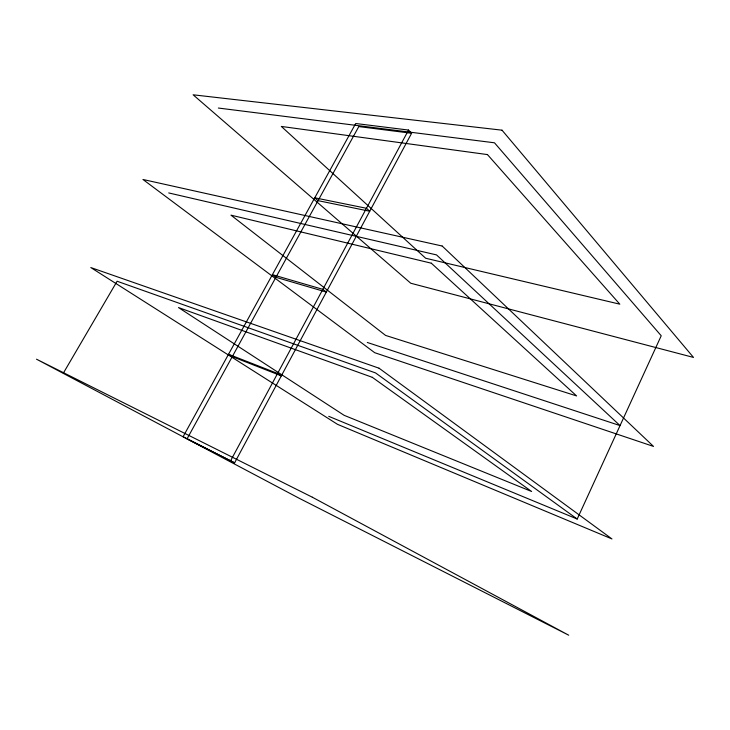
<?xml version="1.0" encoding="UTF-8"?>
<svg xmlns="http://www.w3.org/2000/svg" width="730" height="730" viewBox="0 0 730 730"><rect width="100%" height="100%" fill="white"/><g stroke="black" fill="none" stroke-linecap="round" stroke-linejoin="round"><path stroke-width="1.09" d="M328.737 416.319L577.211 519.03L661.225 335.763L494.484 142.797L218.361 108.04M234.613 462.856L411.601 133.271L408.545 130.059L355.702 123.507L183.093 436.732L234.613 462.856L187.072 438.839L358.795 126.582L411.601 133.271M230.616 460.74L408.545 130.059M63.355 373.13L117.092 281.232L375.548 372.921L577.211 519.03M168.721 192.939L436.54 254.907L620.044 425.59L367.29 342.47M502.012 130.177L193.121 94.8L410.753 283.24L693.5 357.426L502.012 130.177M487.458 154.587L281.333 126.436L425.654 258.238L619.807 304.173L487.458 154.587M366.46 208.278L314.758 197.793L318.061 200.659L369.727 211.244L366.46 208.278M442.161 246.019L142.961 179.48L374.682 352.69L653.523 446.422L442.161 246.019M431.302 263.192L230.963 215.149L385.595 335.426L576.609 395.934L431.302 263.192M322.833 289.354L272.399 274.672L275.904 277.3L326.328 292.064L322.833 289.354M379.043 368.203L90.794 267.545L337.479 424.322L611.959 538.941L379.043 368.203M372.291 377.319L178.494 307.558L344.14 415.324L531.623 491.491L372.291 377.319M277.582 373.45L228.536 354.269L232.268 356.641L281.324 375.877L277.582 373.45M312.376 497.239L36.5 359.196L299.099 498.225L568.716 635.2L312.376 497.239"/></g></svg>
